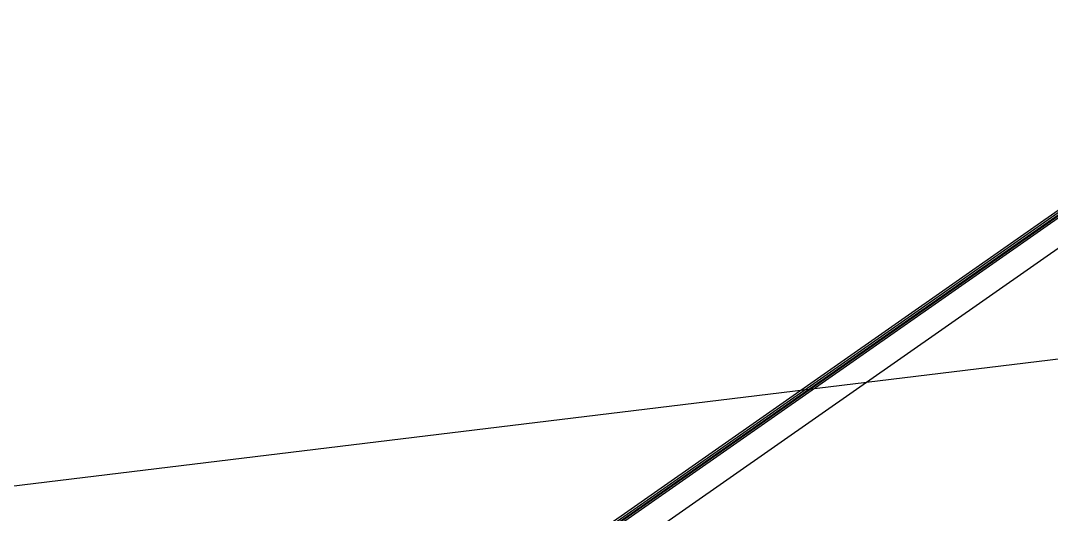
# Model space of a CAD drawing. Header units: millimetres. Extents: x 152904052 to 153933663, y 538271515 to 539240469.
# Drawn here: x 153465132 to 153465965, y 538580017 to 538580417 of the extents above; entities that cross this region are included whole.
import ezdxf

# ---------------------------------------------------------------- set-up
doc = ezdxf.new("R2010")
doc.units = ezdxf.units.MM
doc.layers.add('POWR', color=5, linetype='Continuous')
doc.layers.add('SCHM', color=9, linetype='Continuous')

msp = doc.modelspace()

# ---------------------------------------------------------------- linework, layer by layer
at = {"layer": 'POWR', "color": 7}
for p, q in [((153466180.33, 538580410.37), (153465279.27, 538579779.44)), ((153466181.25, 538580409.06), (153465280.18, 538579778.13)), ((153466179.43, 538580406.08), (153465283.61, 538579778.82)), ((153465293.59, 538579785.32), (153466170.08, 538580399.04)), ((153465295.4, 538579785), (153466169.76, 538580397.23)), ((153466171.12, 538580373.15), (153465317.56, 538579775.48))]:
    msp.add_line(p, q, dxfattribs=at)
at = {"layer": 'SCHM'}
msp.add_lwpolyline([(153436402.5, 538589589.5), (153437311.5, 538586639.51), (153440093.5, 538583972.51), (153445260.51, 538580965.52), (153454289.51, 538579092.53), (153460138.51, 538579433.54), (153467139.51, 538580285.55), (153471897.5, 538583044.55), (153474644.5, 538585391.56), (153477152.5, 538588096.56), (153480138.49, 538591359.56)], dxfattribs=at)

doc.saveas('drawing.dxf')
